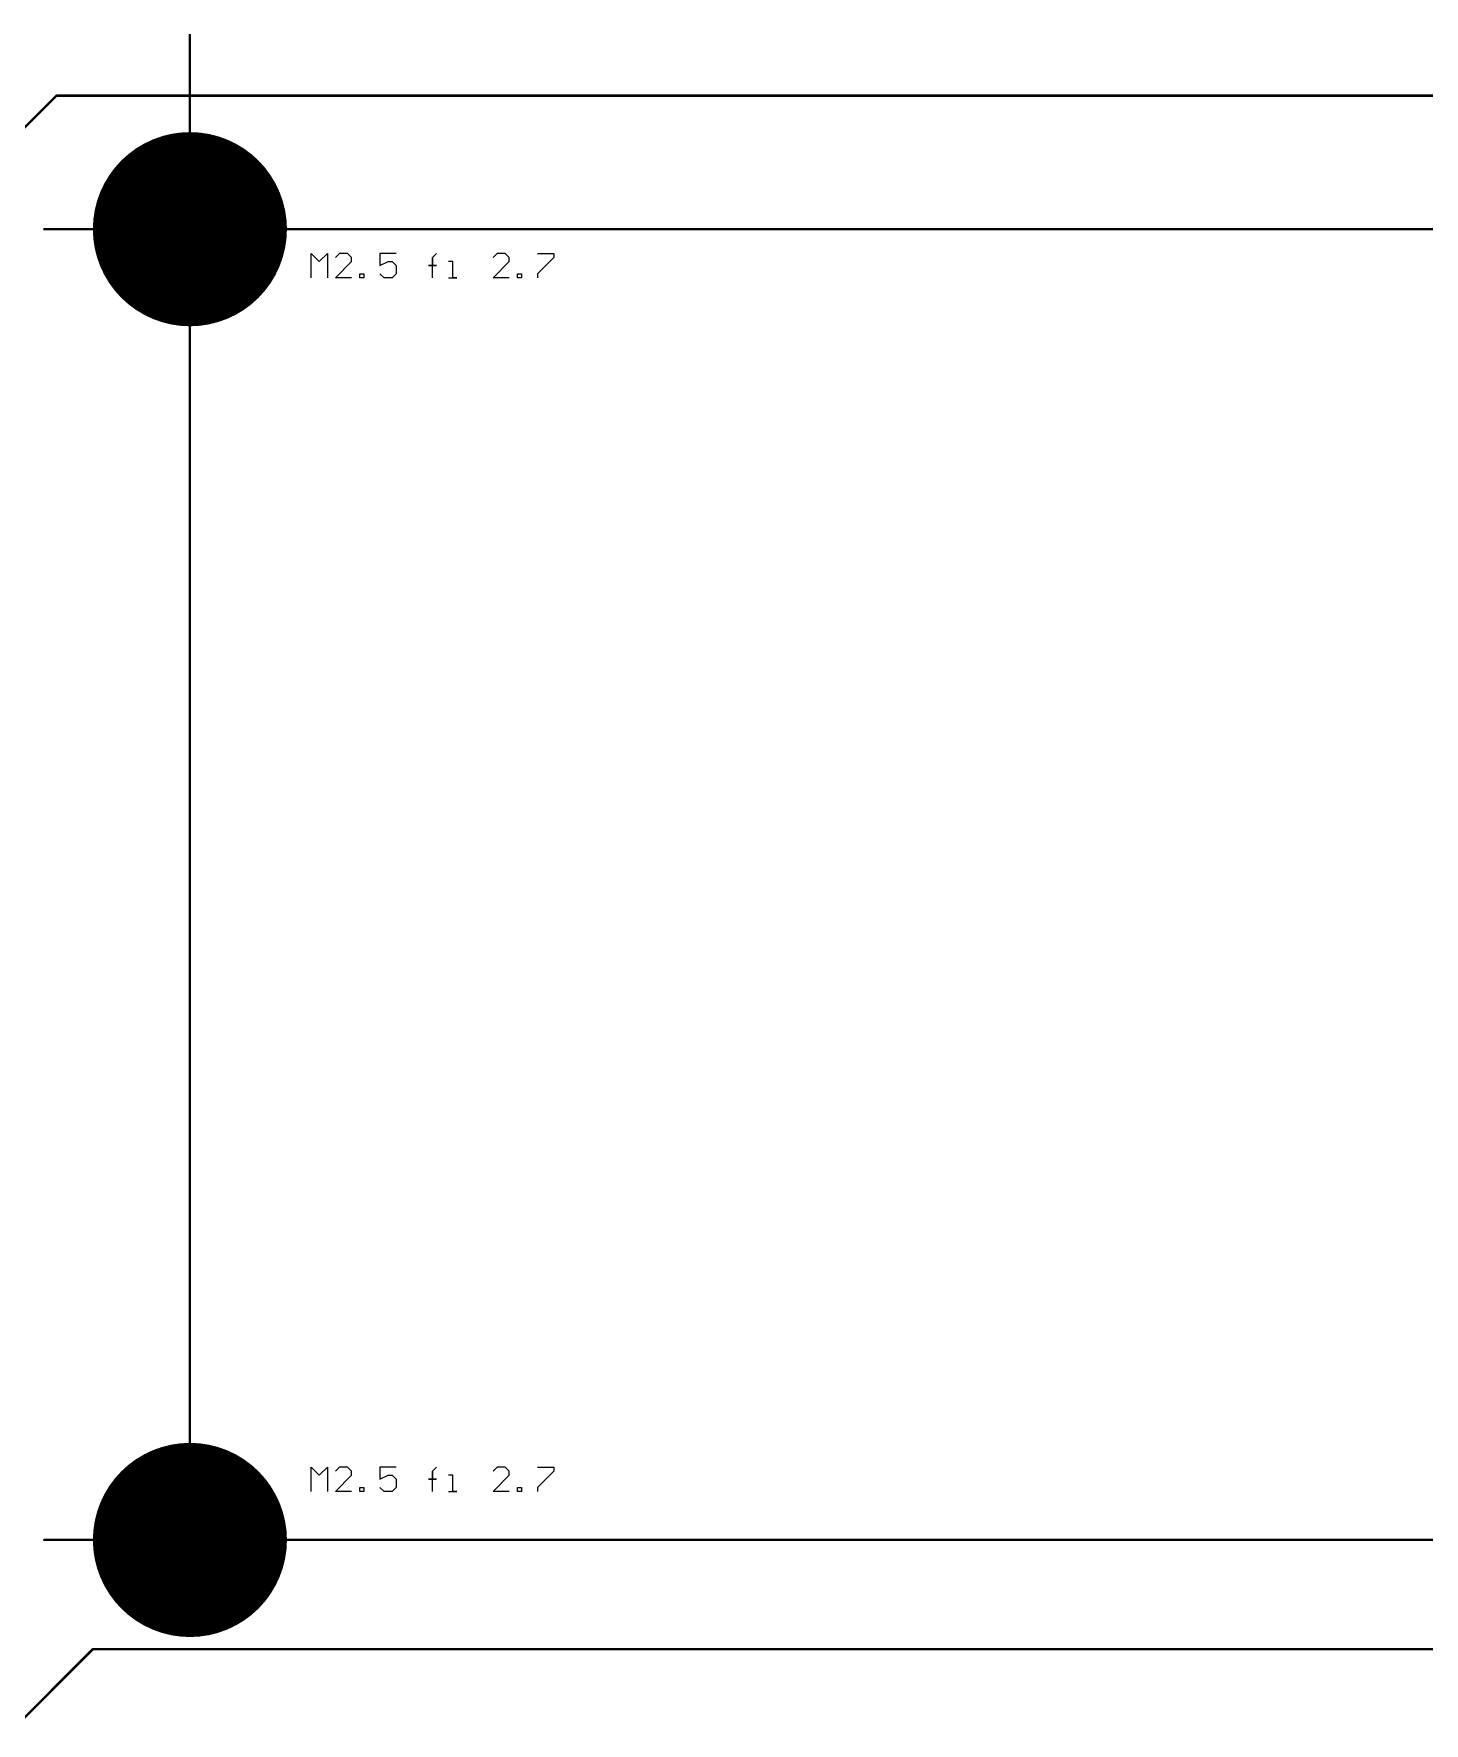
# Model space of a CAD drawing. Header units: millimetres. Extents: x 17 to 134, y 31 to 67.
# Drawn here: x 47.28 to 75.94, y 32.48 to 67.28 of the extents above; entities that cross this region are included whole.
import ezdxf

# ---------------------------------------------------------------- set-up
doc = ezdxf.new("R2010")
doc.units = ezdxf.units.MM
for name, color, linetype in [('Mechanical1', 6, 'Continuous'), ('Mechanical2', 216, 'Continuous'), ('Mechanical8', 56, 'Continuous'), ('MultiLayer', 9, 'Continuous'), ('PadHoleLayer', 156, 'Continuous')]:
    doc.layers.add(name, color=color, linetype=linetype)

msp = doc.modelspace()

# ---------------------------------------------------------------- linework, layer by layer
at = {"layer": 'Mechanical1', "const_width": 0.05}
for points in [[(47, 65.25), (47.75, 66)], [(47.75, 66), (58, 66)], [(58, 66), (130, 66)], [(47.5, 33), (48.5, 34)], [(48.5, 34), (130, 34)], [(47, 32.5), (47.5, 33)]]:
    msp.add_lwpolyline(points, dxfattribs=at)
at = {"layer": 'Mechanical1', "const_width": 0.025}
for points in [[(47.738, 66, 1), (47.763, 66, 1)], [(47.738, 66, 1), (47.763, 66, 1)], [(57.988, 66, 1), (58.013, 66, 1)], [(57.988, 66, 1), (58.013, 66, 1)], [(48.488, 34, 1), (48.513, 34, 1)], [(48.488, 34, 1), (48.513, 34, 1)], [(47.488, 33, 1), (47.513, 33, 1)], [(47.488, 33, 1), (47.513, 33, 1)]]:
    msp.add_lwpolyline(points, format="xyb", close=True, dxfattribs=at)
at = {"layer": 'Mechanical2'}
for p, q in [((53, 62.25), (53, 62.75)), ((53, 62.75), (53.167, 62.583)), ((53.167, 62.583), (53.333, 62.75)), ((53.333, 62.75), (53.333, 62.25)), ((53.583, 62.75), (53.5, 62.667)), ((53.75, 62.75), (53.583, 62.75)), ((53.833, 62.667), (53.75, 62.75)), ((53.833, 62.583), (53.833, 62.667)), ((54.749, 62.75), (54.416, 62.75)), ((54.416, 62.75), (54.416, 62.5)), ((55.499, 62.667), (55.582, 62.75)), ((55.499, 62.25), (55.499, 62.667)), ((55.499, 62.667), (55.499, 62.5)), ((55.499, 62.5), (55.499, 62.667)), ((56.832, 62.75), (56.749, 62.667)), ((56.999, 62.75), (56.832, 62.75)), ((57.082, 62.667), (56.999, 62.75)), ((57.082, 62.583), (57.082, 62.667)), ((57.665, 62.75), (57.998, 62.75)), ((57.998, 62.667), (57.665, 62.333)), ((57.998, 62.75), (57.998, 62.667)), ((53.5, 62.25), (53.833, 62.583)), ((54, 62.25), (54, 62.333)), ((54, 62.333), (54.083, 62.333)), ((54.083, 62.333), (54.083, 62.25)), ((54.416, 62.5), (54.583, 62.583)), ((54.5, 62.25), (54.416, 62.333)), ((54.583, 62.583), (54.666, 62.583)), ((54.666, 62.583), (54.749, 62.5)), ((54.749, 62.333), (54.666, 62.25)), ((54.749, 62.5), (54.749, 62.333)), ((55.499, 62.5), (55.416, 62.5)), ((55.416, 62.5), (55.582, 62.5)), ((55.582, 62.5), (55.499, 62.5)), ((55.916, 62.583), (55.832, 62.583)), ((55.916, 62.25), (55.916, 62.583)), ((56.749, 62.25), (57.082, 62.583)), ((57.249, 62.25), (57.249, 62.333)), ((57.249, 62.333), (57.332, 62.333)), ((57.332, 62.333), (57.332, 62.25)), ((57.665, 62.333), (57.665, 62.25)), ((53.833, 62.25), (53.5, 62.25)), ((54.083, 62.25), (54, 62.25)), ((54.666, 62.25), (54.5, 62.25)), ((55.832, 62.25), (55.999, 62.25)), ((55.999, 62.25), (55.916, 62.25)), ((57.082, 62.25), (56.749, 62.25)), ((57.332, 62.25), (57.249, 62.25)), ((53, 37.25), (53, 37.75)), ((53, 37.75), (53.167, 37.583)), ((53.167, 37.583), (53.333, 37.75)), ((53.333, 37.75), (53.333, 37.25)), ((53.583, 37.75), (53.5, 37.667)), ((53.75, 37.75), (53.583, 37.75)), ((53.833, 37.667), (53.75, 37.75)), ((53.833, 37.583), (53.833, 37.667)), ((54.749, 37.75), (54.416, 37.75)), ((54.416, 37.75), (54.416, 37.5)), ((55.499, 37.667), (55.582, 37.75)), ((55.499, 37.25), (55.499, 37.667)), ((55.499, 37.667), (55.499, 37.5)), ((55.499, 37.5), (55.499, 37.667)), ((56.832, 37.75), (56.749, 37.667)), ((56.999, 37.75), (56.832, 37.75)), ((57.082, 37.667), (56.999, 37.75)), ((57.082, 37.583), (57.082, 37.667)), ((57.665, 37.75), (57.998, 37.75)), ((57.998, 37.667), (57.665, 37.333)), ((57.998, 37.75), (57.998, 37.667)), ((53.5, 37.25), (53.833, 37.583)), ((53.833, 37.25), (53.5, 37.25)), ((54, 37.25), (54, 37.333)), ((54, 37.333), (54.083, 37.333)), ((54.083, 37.25), (54, 37.25)), ((54.083, 37.333), (54.083, 37.25)), ((54.416, 37.5), (54.583, 37.583)), ((54.5, 37.25), (54.416, 37.333)), ((54.666, 37.25), (54.5, 37.25)), ((54.583, 37.583), (54.666, 37.583)), ((54.666, 37.583), (54.749, 37.5)), ((54.749, 37.333), (54.666, 37.25)), ((54.749, 37.5), (54.749, 37.333)), ((55.499, 37.5), (55.416, 37.5)), ((55.416, 37.5), (55.582, 37.5)), ((55.582, 37.5), (55.499, 37.5)), ((55.916, 37.583), (55.832, 37.583)), ((55.832, 37.25), (55.999, 37.25)), ((55.916, 37.25), (55.916, 37.583)), ((55.999, 37.25), (55.916, 37.25)), ((56.749, 37.25), (57.082, 37.583)), ((57.082, 37.25), (56.749, 37.25)), ((57.249, 37.25), (57.249, 37.333)), ((57.249, 37.333), (57.332, 37.333)), ((57.332, 37.25), (57.249, 37.25)), ((57.332, 37.333), (57.332, 37.25)), ((57.665, 37.333), (57.665, 37.25))]:
    msp.add_line(p, q, dxfattribs=at)
at = {"layer": 'Mechanical2', "const_width": 0.05}
for points in [[(50.5, 36.25), (50.5, 67.25)], [(47.5, 63.25), (50.5, 63.25)], [(50.5, 63.25), (133.5, 63.25)], [(47.5, 36.25), (50.5, 36.25)], [(50.5, 36.25), (127.5, 36.25)]]:
    msp.add_lwpolyline(points, dxfattribs=at)
at = {"layer": 'Mechanical2', "const_width": 0.025}
for points in [[(50.488, 67.25, 1), (50.512, 67.25, 1)], [(47.488, 63.25, 1), (47.513, 63.25, 1)], [(50.488, 63.25, 1), (50.512, 63.25, 1)], [(50.488, 63.25, 1), (50.512, 63.25, 1)], [(47.488, 36.25, 1), (47.513, 36.25, 1)], [(50.488, 36.25, 1), (50.512, 36.25, 1)], [(50.488, 36.25, 1), (50.512, 36.25, 1)], [(50.488, 36.25, 1), (50.512, 36.25, 1)]]:
    msp.add_lwpolyline(points, format="xyb", close=True, dxfattribs=at)
at = {"layer": 'Mechanical8', "const_width": 0.05}
for points in [[(50.5, 63.25), (50.5, 64.25)], [(49, 63.25), (50.5, 63.25)], [(50.5, 62.25), (50.5, 63.25)], [(50.5, 63.25), (52, 63.25)], [(50.5, 36.25), (50.5, 37.25)], [(49, 36.25), (50.5, 36.25)], [(50.5, 36.25), (52, 36.25)], [(50.5, 35.25), (50.5, 36.25)]]:
    msp.add_lwpolyline(points, dxfattribs=at)
at = {"layer": 'Mechanical8', "const_width": 0.025}
for points in [[(50.488, 64.25, 1), (50.512, 64.25, 1)], [(48.988, 63.25, 1), (49.013, 63.25, 1)], [(50.488, 63.25, 1), (50.512, 63.25, 1)], [(50.488, 63.25, 1), (50.512, 63.25, 1)], [(50.488, 63.25, 1), (50.512, 63.25, 1)], [(50.488, 63.25, 1), (50.512, 63.25, 1)], [(51.988, 63.25, 1), (52.012, 63.25, 1)], [(50.488, 62.25, 1), (50.512, 62.25, 1)], [(50.488, 37.25, 1), (50.512, 37.25, 1)], [(48.988, 36.25, 1), (49.013, 36.25, 1)], [(50.488, 36.25, 1), (50.512, 36.25, 1)], [(50.488, 36.25, 1), (50.512, 36.25, 1)], [(50.488, 36.25, 1), (50.512, 36.25, 1)], [(50.488, 36.25, 1), (50.512, 36.25, 1)], [(51.988, 36.25, 1), (52.012, 36.25, 1)], [(50.488, 35.25, 1), (50.512, 35.25, 1)]]:
    msp.add_lwpolyline(points, format="xyb", close=True, dxfattribs=at)
at = {"layer": 'MultiLayer', "const_width": 2}
for points in [[(49.5, 63.25, 1), (51.5, 63.25, 1)], [(49.5, 36.25, 1), (51.5, 36.25, 1)]]:
    msp.add_lwpolyline(points, format="xyb", close=True, dxfattribs=at)
at = {"layer": 'PadHoleLayer', "const_width": 1.3}
for points in [[(49.85, 63.25, 1), (51.15, 63.25, 1)], [(49.85, 36.25, 1), (51.15, 36.25, 1)]]:
    msp.add_lwpolyline(points, format="xyb", close=True, dxfattribs=at)

doc.saveas('drawing.dxf')
